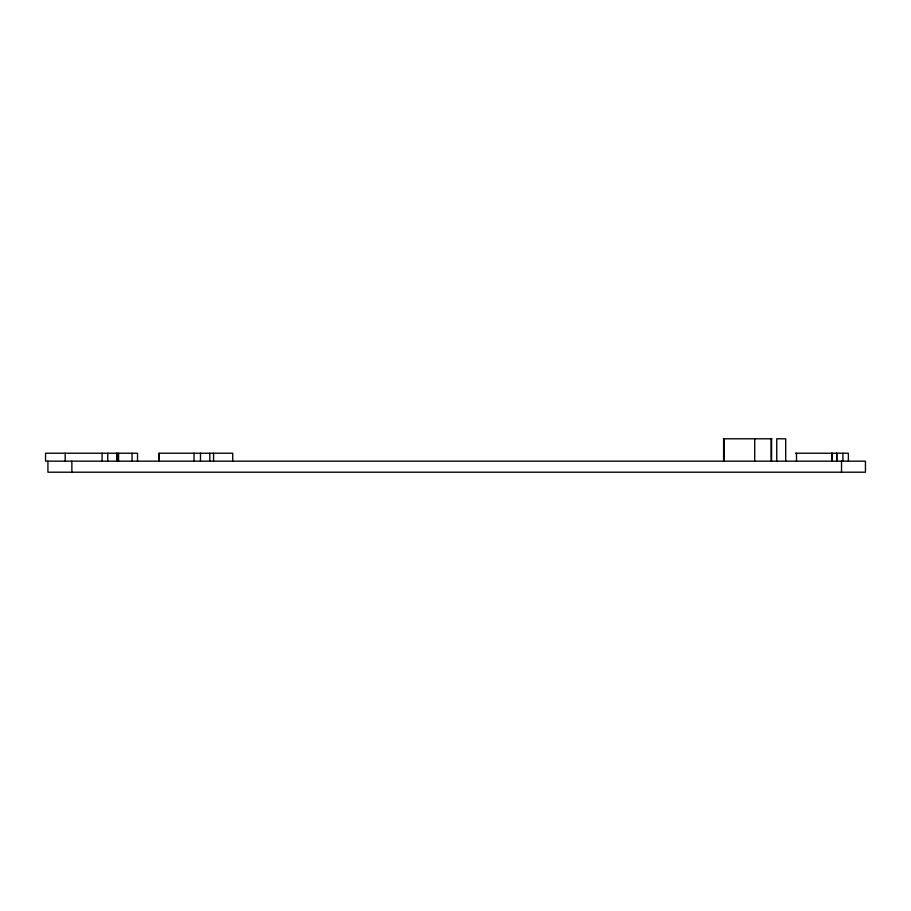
<?xml version="1.0" encoding="UTF-8"?>
<svg xmlns="http://www.w3.org/2000/svg" width="911" height="911" viewBox="0 0 911 911"><rect width="100%" height="100%" fill="white"/><g stroke="black" fill="none" stroke-linecap="round" stroke-linejoin="round"><path stroke-width="1.37" d="M723.402 438.795L771.89 438.795M795.542 453.234L848.38 453.234L848.38 461.16M842.903 453.234L842.903 461.16M841.513 461.16L841.513 472.205M836.867 453.234L836.867 461.16M836.651 453.234L836.651 461.16M832.039 453.234L832.039 461.16M831.914 453.234L831.914 461.16M796.499 453.234L796.499 461.16M785.715 461.16L785.715 438.795L776.753 438.795L776.753 461.16M771.56 438.795L771.56 461.16M771.139 438.795L771.139 461.16M754.707 438.795L754.707 461.16M724.154 438.795L724.154 461.16M723.607 438.795L723.607 461.16M232.715 461.16L232.715 453.234L158.958 453.234L158.958 461.16M213.561 453.234L213.561 461.16M209.803 453.234L209.803 461.16M200.466 453.234L200.466 461.16M194.02 453.234L194.02 461.16M137.527 461.16L137.527 453.234L45.55 453.234L45.55 461.16L865.45 461.16L865.45 472.205L47.919 472.205L47.919 461.16M132.049 453.234L132.049 461.16M118.567 453.234L118.567 461.16M117.12 453.234L117.12 461.16M116.847 453.234L116.847 461.16M107.737 453.234L107.737 461.16M102.066 453.234L102.066 461.16M71.867 461.16L71.867 472.205M65.205 453.234L65.205 461.16M159.186 461.16L159.186 453.234L159.14 461.16"/></g></svg>
